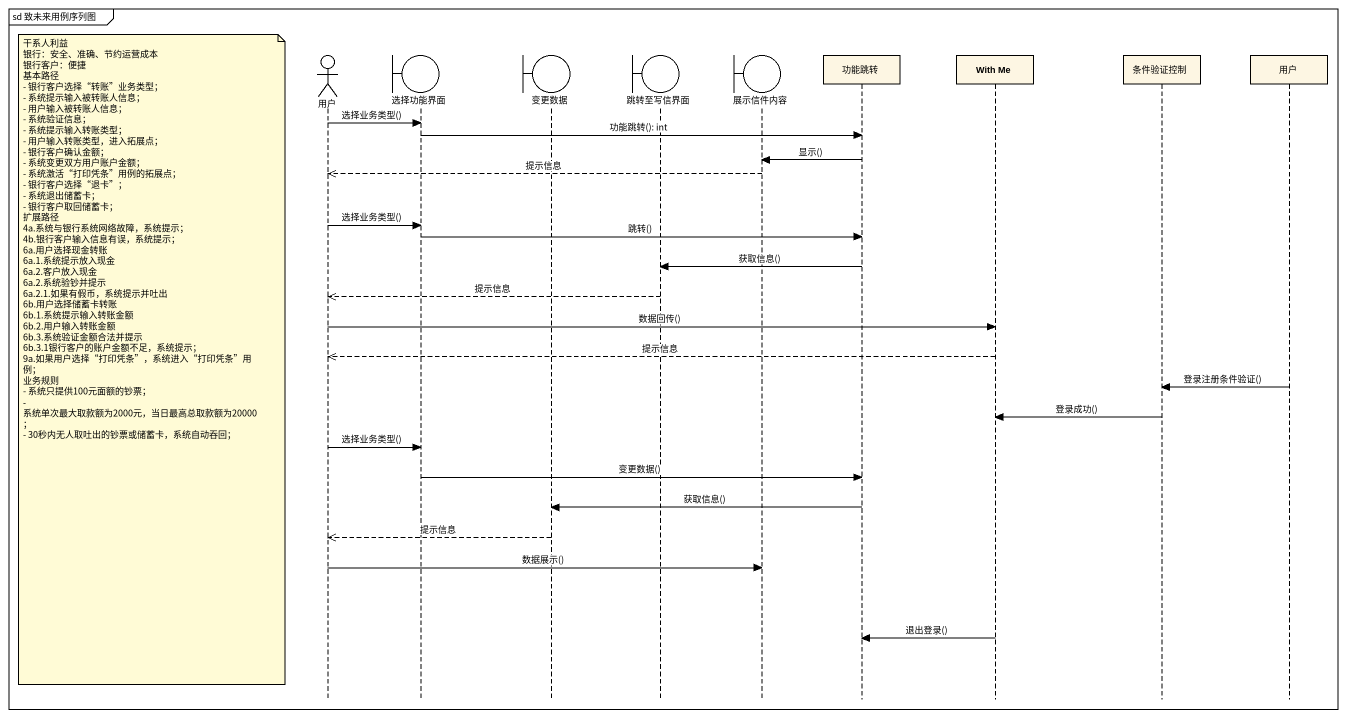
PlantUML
@startuml
mainframe sd 致未来用例序列图
hide footbox
actor 用户
boundary 选择功能界面
boundary 变更数据
boundary 跳转至写信界面
boundary 展示信件内容
participant 功能跳转
participant "With Me" as With_Me
participant 条件验证控制
participant "用户" as 用户_2

用户 -> 选择功能界面 : 选择业务类型()
选择功能界面 -> 功能跳转 : 功能跳转(): int
功能跳转 -> 展示信件内容 : 显示()
展示信件内容 -->> 用户 : 提示信息
用户 -> 选择功能界面 : 选择业务类型()
选择功能界面 -> 功能跳转 : 跳转()
功能跳转 -> 跳转至写信界面 : 获取信息()
跳转至写信界面 -->> 用户 : 提示信息
用户 -> With_Me : 数据回传()
With_Me -->> 用户 : 提示信息
note left of 用户
  干系人利益
  银行：安全、准确、节约运营成本
  银行客户：便捷
  基本路径
  - 银行客户选择“转账”业务类型；
  - 系统提示输入被转账人信息；
  - 用户输入被转账人信息；
  - 系统验证信息；
  - 系统提示输入转账类型；
  - 用户输入转账类型，进入拓展点；
  - 银行客户确认金额；
  - 系统变更双方用户账户金额；
  - 系统激活“打印凭条”用例的拓展点；
  - 银行客户选择“退卡”；
  - 系统退出储蓄卡；
  - 银行客户取回储蓄卡；
  扩展路径
  4a.系统与银行系统网络故障，系统提示；
  4b.银行客户输入信息有误，系统提示；
  6a.用户选择现金转账
  6a.1.系统提示放入现金
  6a.2.客户放入现金
  6a.2.系统验钞并提示
  6a.2.1.如果有假币，系统提示并吐出
  6b.用户选择储蓄卡转账
  6b.1.系统提示输入转账金额
  6b.2.用户输入转账金额
  6b.3.系统验证金额合法并提示
  6b.3.1银行客户的账户金额不足，系统提示；
  9a.如果用户选择“打印凭条”，系统进入“打印凭条”用例；
  业务规则
  - 系统只提供100元面额的钞票；
  - 系统单次最大取款额为2000元，当日最高总取款额为20000；
  - 30秒内无人取吐出的钞票或储蓄卡，系统自动吞回；
end note
用户_2 -> 条件验证控制 : 登录注册条件验证()
条件验证控制 -> With_Me : 登录成功()
用户 -> 选择功能界面 : 选择业务类型()
选择功能界面 -> 功能跳转 : 变更数据()
功能跳转 -> 变更数据 : 获取信息()
变更数据 -->> 用户 : 提示信息
用户 -> 展示信件内容 : 数据展示()
With_Me -> 功能跳转 : 退出登录()
@enduml
